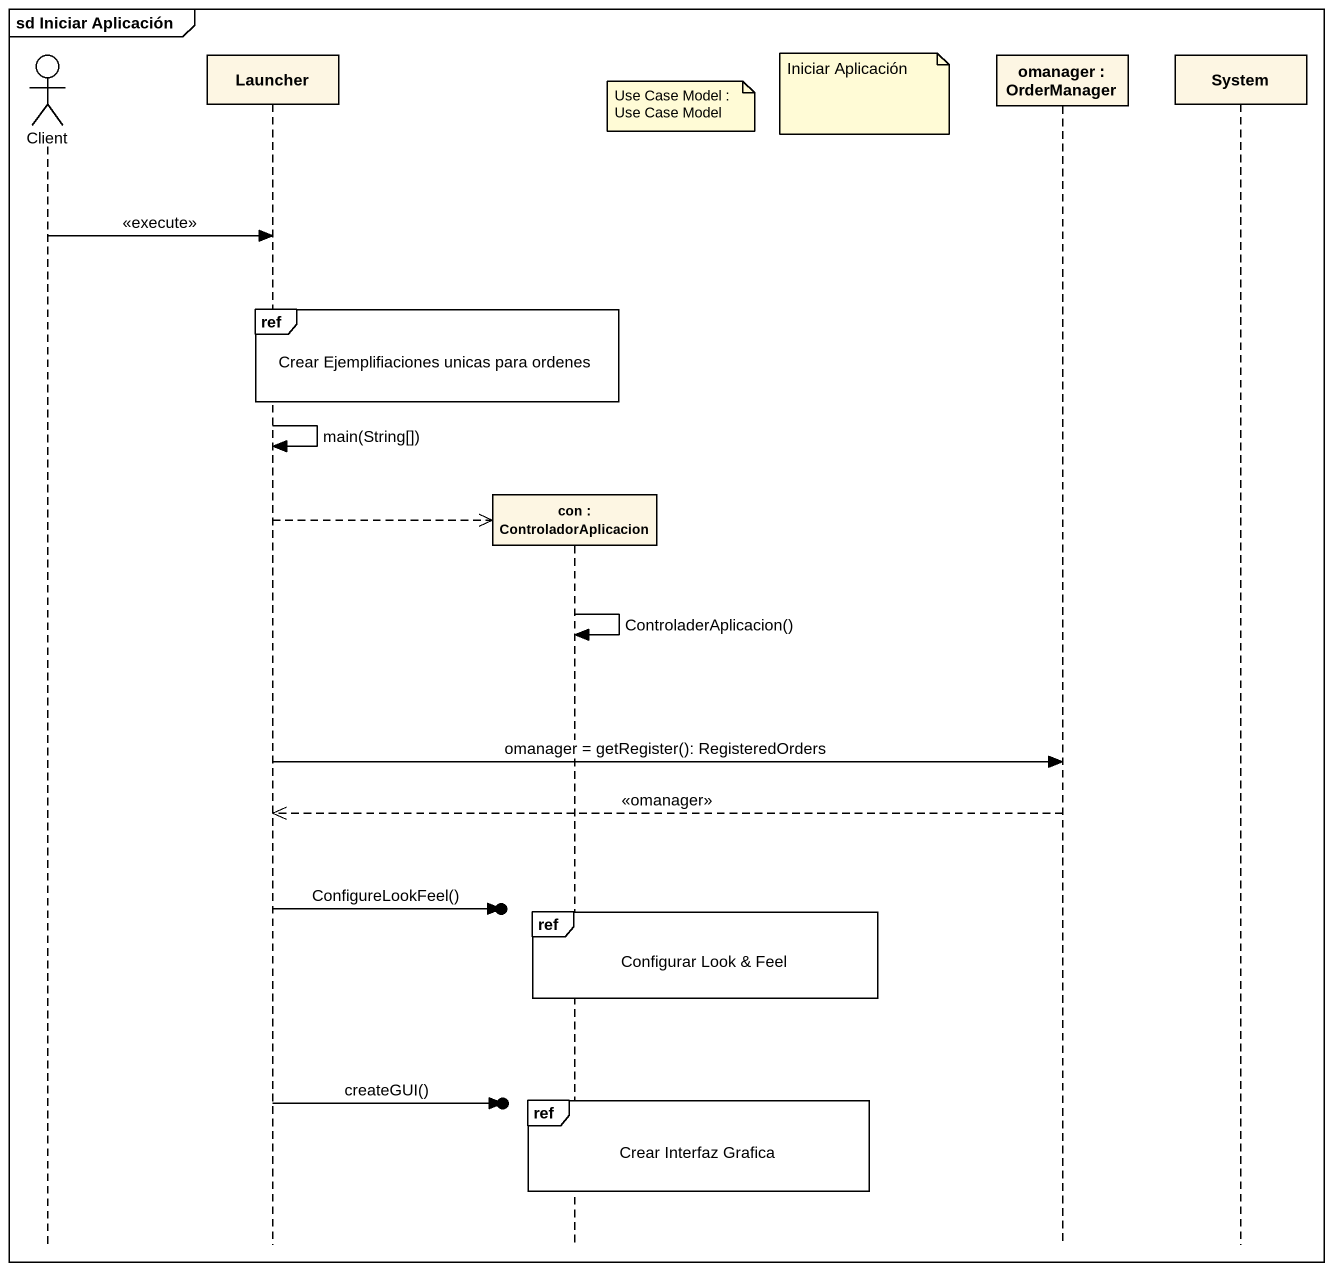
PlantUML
@startuml
mainframe sd Iniciar Aplicación
hide footbox
actor Client
participant Launcher
participant "con : ControladorAplicacion" as con
participant "omanager : OrderManager" as omanager
participant System

note left of omanager : Iniciar Aplicación
note right of con : Use Case Model : Use Case Model
Client -> Launcher : <<execute>>
ref over Launcher, con : Crear Ejemplifiaciones unicas para ordenes
Launcher -> Launcher : main(String[])
Launcher -->> con **
con -> con : ControladerAplicacion()
Launcher -> omanager : omanager = getRegister(): RegisteredOrders
omanager -->> Launcher : <<omanager>>
Launcher ->o] : ConfigureLookFeel()
ref over con : Configurar Look & Feel
ref over con : Crear Interfaz Grafica
Launcher ->o] : createGUI()
@enduml
